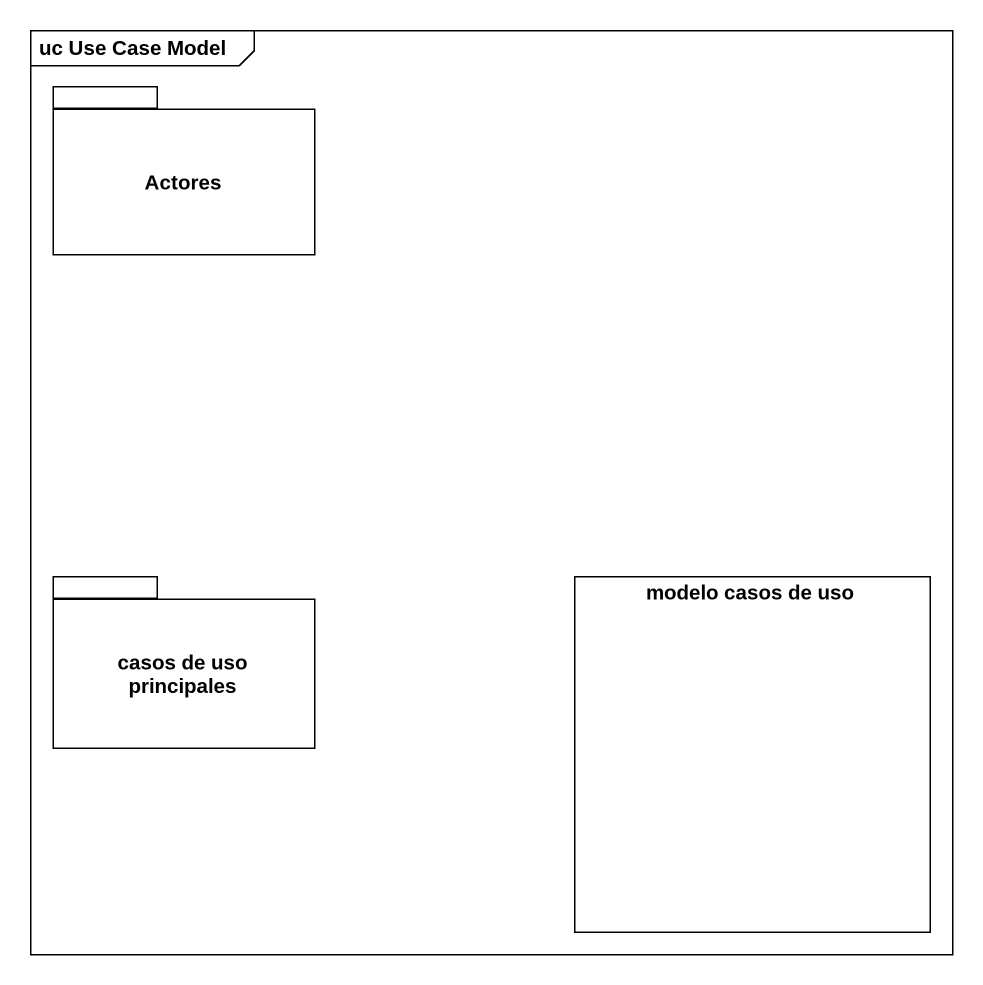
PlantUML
@startuml
mainframe uc Use Case Model
package Actores {
}
package "casos de uso principales" as casos_de_uso_principales {
}
rectangle "modelo casos de uso" as modelo_casos_de_uso
@enduml
